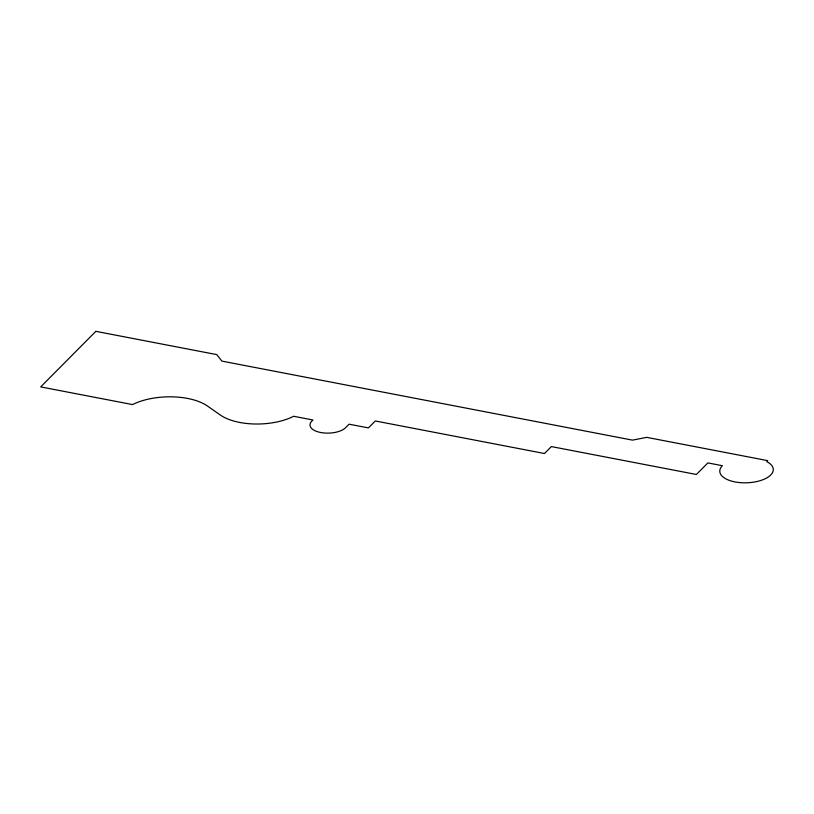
<?xml version="1.0" encoding="UTF-8"?>
<svg xmlns="http://www.w3.org/2000/svg" width="814" height="814" viewBox="0 0 814 814"><rect width="100%" height="100%" fill="white"/><g stroke="black" fill="none" stroke-linecap="round" stroke-linejoin="round"><path stroke-width="1.22" d="M95.838 331.339L40.7 386.904L132.54 404.578A48.118 22.365 -2.1 0 1 207.428 406.003L220.431 415.089A46.774 21.744 -2.1 0 0 293.62 416.269L312.963 419.993L311.813 421.153A18.742 8.71 -2.1 0 0 320.685 432.509A18.742 8.71 -2.1 0 0 345.645 427.665L349.094 424.196L368.427 427.91L375.315 420.97L544.485 453.52L551.383 446.581L696.387 474.481L707.875 462.912L722.374 465.7A26.77 12.444 -2.1 0 0 731.857 481.186A26.77 12.444 -2.1 0 0 766.696 477.96A26.77 12.444 -2.1 0 0 766.737 461.599L767.694 460.632L646.743 437.362L632.488 440.13L221.866 361.101L216.789 354.609L95.838 331.339"/></g></svg>
